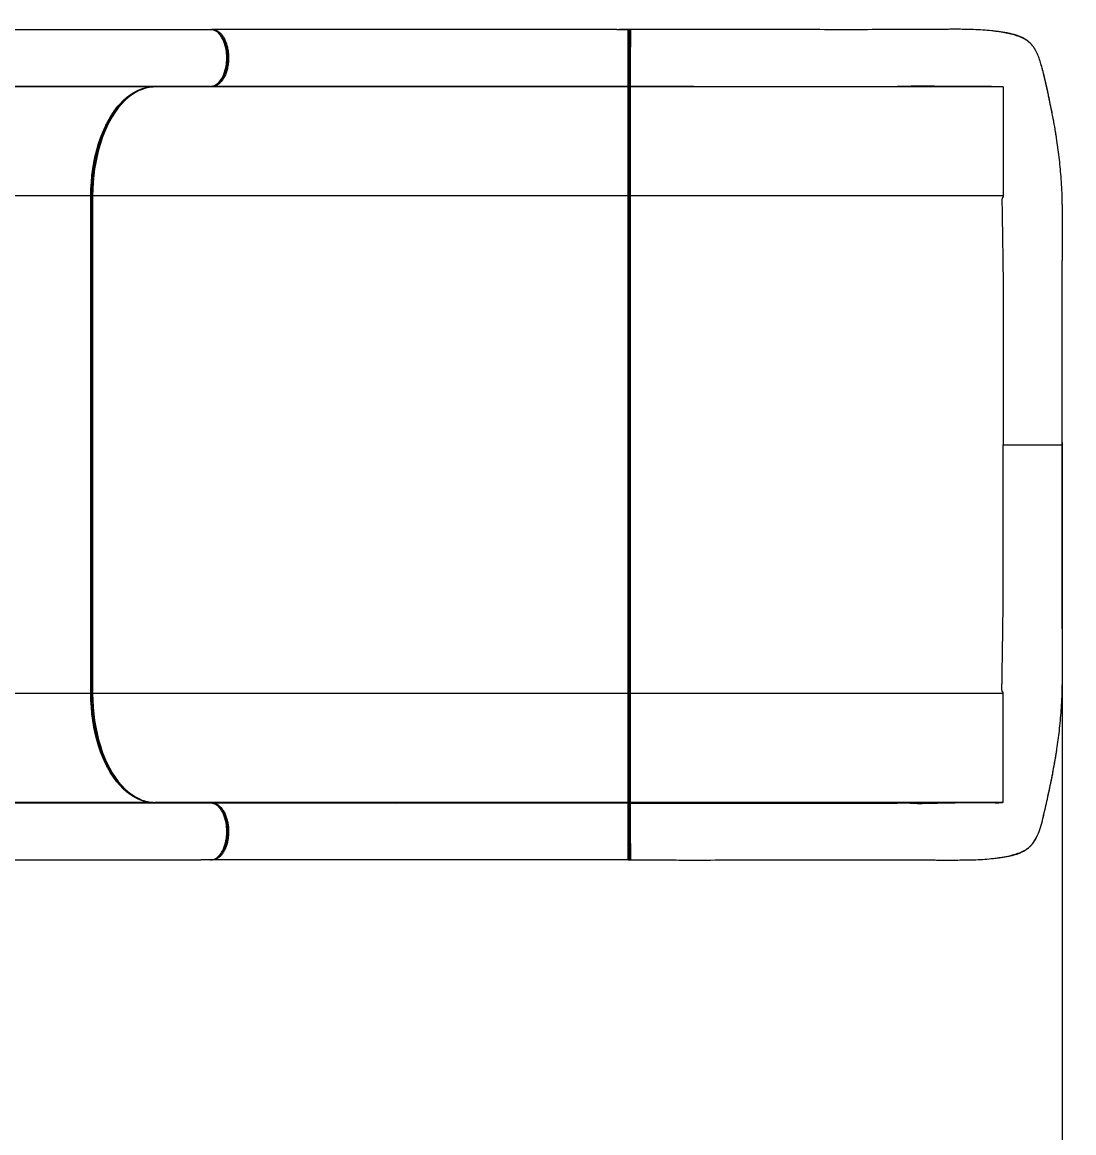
# Model space of a CAD drawing. Header units: millimetres. Extents: x -4298 to 4316, y -3015 to 2346.
# Drawn here: x 1438 to 2326, y -515 to 423 of the extents above; entities that cross this region are included whole.
import ezdxf

# ---------------------------------------------------------------- set-up
doc = ezdxf.new("R2010")
doc.units = ezdxf.units.MM
for name, color, linetype in [('DIKOM_ОБЪЕКТ', 7, 'Continuous'), ('DIKOM_РАЗМЕР_ЗОНА', 7, 'Continuous'), ('DIKOM_РАЗМЕР_ОБЪЕКТА', 7, 'Continuous')]:
    doc.layers.add(name, color=color, linetype=linetype)
doc.styles.add('style1', font='arial.ttf', dxfattribs={"width": 0.8})
doc.dimstyles.new('1-50', dxfattribs={"dimtxt": 300, "dimasz": 200, "dimexe": 100, "dimexo": 0, "dimgap": 100, "dimtad": 1, "dimtxsty": 'style1', "dimcen": 200, "dimclrd": 7, "dimclre": 7, "dimclrt": 7, "dimadec": 1, "dimazin": 2, "dimtfac": 1, "dimtmove": 0, "dimatfit": 2, "dimfxl": 0, "dimlwd": 25, "dimlwe": 18, "dimarcsym": 0})

# ---------------------------------------------------------------- blocks, each defined once
blk = doc.blocks.new('*D0')
at = {"layer": 'Defpoints', "color": 0, "transparency": 16777216}
for p in [(2316.08, 67.74), (-2053.48, -269.49), (2316.08, -1317.86)]:
    blk.add_point(p, dxfattribs=at)
at = {"layer": 'DIKOM_РАЗМЕР_ОБЪЕКТА', "color": 7, "lineweight": 18, "transparency": 16777216}
for p, q in [((2316.08, 67.74), (2316.08, -1417.86)), ((-2053.48, -269.49), (-2053.48, -1417.86))]:
    blk.add_line(p, q, dxfattribs=at)
at = {"layer": 'DIKOM_РАЗМЕР_ОБЪЕКТА', "color": 7, "lineweight": 25, "transparency": 16777216}
blk.add_line((-1853.48, -1317.86), (2116.08, -1317.86), dxfattribs=at)
at = {"layer": 'DIKOM_РАЗМЕР_ОБЪЕКТА', "color": 7, "transparency": 16777216}
for points in [[(-1853.48, -1284.52), (-1853.48, -1351.19), (-2053.48, -1317.86)], [(2116.08, -1284.52), (2116.08, -1351.19), (2316.08, -1317.86)]]:
    blk.add_solid(points, dxfattribs=at)
at = {"layer": 'DIKOM_РАЗМЕР_ОБЪЕКТА', "color": 7, "transparency": 16777216, "insert": (319.25, -1064.68), "char_height": 300, "attachment_point": 5, "style": 'style1'}
blk.add_mtext('4400', dxfattribs=at)
blk = doc.blocks.new('*D3')
at = {"layer": 'Defpoints', "color": 0, "transparency": 16777216}
for p in [(2783.75, 2345.82), (-3847.82, -2209.81), (2783.75, -2209.81)]:
    blk.add_point(p, dxfattribs=at)
at = {"layer": 'DIKOM_РАЗМЕР_ЗОНА', "color": 7, "lineweight": 18, "transparency": 16777216}
for p, q in [((2783.75, 2345.82), (-3947.82, 2345.82)), ((2783.75, -2209.81), (-3947.82, -2209.81))]:
    blk.add_line(p, q, dxfattribs=at)
at = {"layer": 'DIKOM_РАЗМЕР_ЗОНА', "color": 7, "lineweight": 25, "transparency": 16777216}
blk.add_line((-3847.82, 2145.82), (-3847.82, -2009.81), dxfattribs=at)
at = {"layer": 'DIKOM_РАЗМЕР_ЗОНА', "color": 7, "transparency": 16777216}
for points in [[(-3881.15, 2145.82), (-3814.49, 2145.82), (-3847.82, 2345.82)], [(-3881.15, -2009.81), (-3814.49, -2009.81), (-3847.82, -2209.81)]]:
    blk.add_solid(points, dxfattribs=at)
at = {"layer": 'DIKOM_РАЗМЕР_ЗОНА', "color": 7, "transparency": 16777216, "insert": (-4100.99, 68.01), "char_height": 300, "attachment_point": 5, "rotation": 90, "style": 'style1'}
blk.add_mtext('4550', dxfattribs=at)

msp = doc.modelspace()

# ---------------------------------------------------------------- linework, layer by layer
at = {"layer": 'DIKOM_ОБЪЕКТ', "color": 7, "linetype": 'Continuous', "lineweight": 15}
for p, q in [((1241.644, 416.507), (1589.444, 416.507)), ((1589.444, 416.507), (1597.287, 416.507)), ((1591.082, 416.507), (1598.794, 416.507)), ((1598.794, 416.507), (1599.072, 416.489)), ((1754.094, 416.507), (1598.794, 416.507)), ((1926.167, 416.507), (1754.094, 416.507)), ((1940.167, 416.507), (1926.167, 416.507)), ((1940.167, 416.507), (1949.741, 416.507)), ((1942.166, 416.518), (1942.02, 416.493)), ((1951.599, 416.526), (1942.166, 416.518)), ((1951.599, 416.515), (1949.122, 416.514)), ((1950.893, 416.233), (1950.269, 415.609)), ((1965.323, 416.52), (1951.599, 416.515)), ((1966.167, 416.534), (1965.323, 416.533)), ((1612.56, 392.507), (1611.813, 392.507)), ((1548.793, 368.003), (1193.149, 368.003)), ((1597.287, 368.507), (1241.644, 368.507)), ((1548.793, 368.003), (1597.287, 368.507)), ((1598.794, 368.507), (1550.3, 368.003)), ((1705.599, 368.003), (1550.3, 368.003)), ((1597.287, 368.507), (1597.287, 368.507)), ((1597.313, 368.507), (1597.315, 368.507)), ((1754.094, 368.507), (1598.794, 368.507)), ((1754.094, 368.507), (1705.599, 368.003)), ((1926.167, 368.003), (1705.599, 368.003)), ((1926.167, 368.507), (1754.094, 368.507)), ((1926.167, 368.507), (1926.167, 368.003)), ((1949.741, 368.507), (1926.167, 368.507)), ((1949.741, 368.003), (1926.167, 368.003)), ((1949.741, 368.003), (1949.741, 368.507)), ((1949.741, 276.005), (1949.741, 368.003)), ((1950.874, 368.296), (1950.241, 368.929)), ((1950.241, 276.005), (1950.241, 368.503)), ((1950.25, 369.423), (1950.874, 368.799)), ((1950.874, 368.296), (1950.874, 368.799)), ((1950.874, 276.005), (1950.874, 368.296)), ((1951.581, 368.507), (1951.581, 368.003)), ((2266.084, 368.003), (1951.581, 368.003)), ((1951.581, 368.003), (1951.581, 276.005)), ((2182.084, 368.507), (2176.74, 368.507)), ((2266.022, 368.026), (2265.561, 368.062)), ((2266.084, 368.007), (2266.022, 368.026)), ((2266.084, 368.007), (2266.084, 368.003)), ((2266.084, 368.003), (2266.084, 366.679)), ((1496.338, 276.005), (1140.694, 276.005)), ((1496.338, -143.992), (1496.338, 276.005)), ((1496.338, 276.005), (1496.551, 276.005)), ((1496.551, -143.992), (1496.551, 276.005)), ((1497.097, 276.005), (1496.551, 276.005)), ((1497.845, 276.005), (1497.097, 276.005)), ((1497.097, -143.992), (1497.097, 276.005)), ((1653.144, 276.005), (1497.845, 276.005)), ((1497.845, 276.005), (1497.845, -143.992)), ((1926.167, 276.005), (1653.144, 276.005)), ((1949.741, 276.005), (1926.167, 276.005)), ((1949.741, -143.992), (1949.741, 276.005)), ((1950.241, 276.005), (1949.741, 276.005)), ((1950.241, -143.992), (1950.241, 276.005)), ((1950.874, 276.005), (1950.241, 276.005)), ((1950.874, 276.005), (1951.581, 276.005)), ((1950.874, -143.992), (1950.874, 276.005)), ((2266.084, 276.005), (1951.581, 276.005)), ((1951.581, 276.005), (1951.581, -143.992)), ((2266.084, 276.005), (2266.084, 275.516)), ((1496.338, -143.992), (1140.694, -143.992)), ((1496.338, -143.992), (1496.551, -143.992)), ((1496.551, -143.992), (1497.097, -143.992)), ((1497.845, -143.992), (1497.097, -143.992)), ((1653.144, -143.992), (1497.845, -143.992)), ((1926.167, -143.992), (1653.144, -143.992)), ((1949.741, -143.992), (1926.167, -143.992)), ((1949.741, -235.99), (1949.741, -143.992)), ((1950.241, -143.992), (1949.741, -143.992)), ((1950.241, -236.49), (1950.241, -143.992)), ((1950.874, -143.992), (1950.241, -143.992)), ((1950.874, -236.283), (1950.874, -143.992)), ((1950.874, -143.992), (1951.581, -143.992)), ((1951.581, -143.992), (1951.581, -235.99)), ((2266.084, -143.992), (1951.581, -143.992)), ((2266.084, -143.992), (2266.084, -143.503)), ((1548.793, -235.99), (1193.149, -235.99)), ((1597.287, -236.493), (1241.644, -236.493)), ((1550.3, -235.99), (1550.237, -235.993)), ((1550.3, -235.99), (1598.794, -236.493)), ((1705.599, -235.99), (1550.3, -235.99)), ((1597.287, -236.493), (1597.287, -236.493)), ((1597.302, -236.493), (1597.287, -236.493)), ((1754.094, -236.493), (1598.794, -236.493)), ((1705.599, -235.99), (1754.094, -236.493)), ((1926.167, -235.99), (1705.599, -235.99)), ((1926.167, -236.493), (1754.094, -236.493)), ((1926.167, -235.99), (1926.167, -236.493)), ((1949.741, -235.99), (1926.167, -235.99)), ((1949.741, -236.493), (1926.167, -236.493)), ((1949.741, -236.493), (1949.741, -235.99)), ((1950.874, -236.283), (1950.241, -236.916)), ((1950.241, -236.994), (1950.241, -236.49)), ((1950.248, -237.412), (1950.874, -236.786)), ((1950.874, -236.786), (1950.874, -236.283)), ((1951.581, -235.99), (1951.581, -236.493)), ((2266.084, -235.99), (1951.581, -235.99)), ((2182.084, -236.493), (2176.74, -236.493)), ((2266.022, -236.013), (2265.561, -236.049)), ((2266.084, -235.993), (2266.022, -236.013)), ((2266.084, -235.99), (2266.084, -234.666)), ((2266.084, -235.993), (2266.084, -235.99)), ((1241.644, -284.493), (1589.444, -284.493)), ((1597.287, -284.493), (1589.444, -284.493)), ((1598.794, -284.493), (1591.082, -284.493)), ((1754.094, -284.493), (1598.794, -284.493)), ((1926.167, -284.493), (1754.094, -284.493)), ((1940.167, -284.493), (1926.167, -284.493)), ((1949.741, -284.493), (1940.167, -284.493)), ((1942.166, -284.505), (1942.02, -284.48)), ((1951.599, -284.513), (1942.166, -284.505)), ((1950.893, -284.22), (1950.27, -283.597)), ((1950.623, -284.502), (1951.599, -284.502)), ((1951.599, -284.502), (1965.339, -284.507))]:
    msp.add_line(p, q, dxfattribs=at)
at = {"layer": 'DIKOM_ОБЪЕКТ', "color": 7, "linetype": 'Continuous', "lineweight": 15, "flags": 128}
for points in [[(1597.313, 368.507), (1599.037, 368.701), (1600.734, 369.271), (1602.376, 370.206), (1603.938, 371.493), (1605.395, 373.111), (1606.725, 375.035), (1607.906, 377.233), (1608.919, 379.672), (1609.75, 382.314), (1610.384, 385.116), (1610.812, 388.034), (1611.027, 391.023), (1611.025, 394.035), (1610.807, 397.023), (1610.376, 399.94), (1609.739, 402.74), (1608.906, 405.378), (1607.889, 407.814), (1606.706, 410.009), (1605.374, 411.928), (1603.915, 413.541), (1602.352, 414.823), (1600.709, 415.753), (1599.012, 416.318), (1597.287, 416.507)], [(1497.097, 276.005), (1497.201, 281.778), (1497.512, 287.529), (1498.028, 293.234), (1498.748, 298.872), (1499.669, 304.42), (1500.787, 309.858), (1502.098, 315.162), (1503.597, 320.313), (1505.278, 325.291), (1507.134, 330.075), (1509.158, 334.648), (1511.342, 338.991), (1513.677, 343.088), (1516.155, 346.921), (1518.766, 350.477), (1521.499, 353.741), (1524.344, 356.701), (1527.29, 359.345), (1530.325, 361.662), (1533.436, 363.644), (1536.613, 365.282), (1539.843, 366.571), (1539.999, 366.624)], [(1519.459, 352.112), (1520.662, 353.495), (1523.498, 356.445), (1526.434, 359.08), (1529.459, 361.39), (1532.561, 363.366), (1535.728, 364.999), (1538.947, 366.284), (1542.206, 367.215), (1545.493, 367.789), (1548.793, 368.003)], [(1550.3, 368.003), (1550.219, 368.008), (1550.162, 368.017)], [(2227.492, 368.427), (2227.315, 368.428), (2218.989, 368.456), (2210.189, 368.478), (2201.025, 368.494), (2191.617, 368.503), (2182.084, 368.507)], [(2248.389, 368.314), (2242.11, 368.356), (2235.053, 368.395), (2227.492, 368.427)], [(2259.436, 368.201), (2256.302, 368.241), (2252.619, 368.278), (2248.389, 368.314)], [(1537.215, 364.99), (1534.068, 363.366), (1530.966, 361.39), (1527.941, 359.08), (1525.005, 356.445), (1522.169, 353.495), (1519.445, 350.241), (1516.842, 346.696), (1514.372, 342.875), (1512.044, 338.791), (1509.867, 334.462), (1507.849, 329.904), (1505.999, 325.134), (1504.324, 320.173), (1502.829, 315.038), (1501.523, 309.75), (1500.408, 304.33), (1499.49, 298.799), (1498.772, 293.179), (1498.258, 287.492), (1497.948, 281.76), (1497.845, 276.005)], [(1496.338, 276.005), (1496.441, 281.76), (1496.751, 287.492), (1497.265, 293.179), (1497.983, 298.799), (1498.901, 304.33), (1500.016, 309.75), (1501.323, 315.038), (1502.817, 320.173), (1504.492, 325.134), (1506.342, 329.904), (1508.36, 334.462), (1510.537, 338.791), (1512.865, 342.875), (1515.335, 346.696), (1517.938, 350.241), (1519.459, 352.112)], [(1518.057, -218.38), (1517.938, -218.228), (1515.335, -214.683), (1512.865, -210.862), (1510.537, -206.778), (1508.36, -202.449), (1506.342, -197.891), (1504.492, -193.121), (1502.817, -188.16), (1501.323, -183.025), (1500.016, -177.737), (1498.901, -172.317), (1497.983, -166.786), (1497.265, -161.166), (1496.751, -155.479), (1496.441, -149.747), (1496.338, -143.992)], [(1539.999, -234.611), (1539.843, -234.558), (1536.613, -233.269), (1533.436, -231.631), (1530.325, -229.649), (1527.29, -227.332), (1524.344, -224.688), (1521.499, -221.728), (1518.766, -218.464), (1516.155, -214.908), (1513.677, -211.075), (1511.342, -206.978), (1509.158, -202.635), (1507.134, -198.062), (1505.278, -193.278), (1503.597, -188.3), (1502.098, -183.149), (1500.787, -177.845), (1499.669, -172.407), (1498.748, -166.859), (1498.028, -161.221), (1497.512, -155.516), (1497.201, -149.765), (1497.097, -143.992)], [(1497.845, -143.992), (1497.948, -149.747), (1498.258, -155.479), (1498.772, -161.166), (1499.49, -166.786), (1500.408, -172.317), (1501.523, -177.737), (1502.829, -183.025), (1504.324, -188.16), (1505.999, -193.121), (1507.849, -197.891), (1509.867, -202.449), (1512.044, -206.778), (1514.372, -210.862), (1516.842, -214.683), (1519.445, -218.228), (1522.169, -221.482), (1525.005, -224.432), (1527.941, -227.067), (1530.966, -229.377), (1534.068, -231.353), (1537.235, -232.986), (1537.999, -233.324)], [(1548.793, -235.99), (1545.493, -235.776), (1542.206, -235.202), (1538.948, -234.271), (1535.728, -232.986), (1532.561, -231.353), (1529.459, -229.377), (1526.434, -227.067), (1523.498, -224.432), (1520.662, -221.482), (1518.057, -218.38)], [(1597.287, -236.493), (1596.714, -236.488), (1594.419, -236.464), (1585.242, -236.368), (1548.793, -235.99)], [(2248.389, -236.3), (2242.11, -236.343), (2235.053, -236.382), (2227.315, -236.415), (2218.989, -236.443), (2210.189, -236.465), (2201.025, -236.481), (2191.617, -236.49), (2182.084, -236.493)], [(2259.436, -236.188), (2256.302, -236.228), (2252.619, -236.265), (2248.389, -236.3)]]:
    msp.add_lwpolyline(points, dxfattribs=at)
at = {"layer": 'DIKOM_ОБЪЕКТ', "color": 7, "linetype": 'Continuous', "lineweight": 15}
for centre, radius, start, end in [((1598.798, 415.808), 0.699, 90.279823, 118.929509), ((1611.563, 398.896), 2.796, 91.04202, 106.312434), ((1608.577, 376.98), 1.445, 238.875733, 268.06924), ((1611.563, 386.118), 2.796, 253.687566, 268.95798), ((1550.909, 335.445), 32.564, 91.071582, 114.867658), ((1949.741, 368.503), 0.5, 269.99493, 0.003362), ((2257.689, 156.558), 211.651, 87.868443, 89.526968), ((1550.791, -204.013), 31.981, 246.422818, 269.12038), ((1949.741, -236.49), 0.5, 359.996638, 90.00507), ((2257.689, -24.545), 211.651, 270.473032, 272.131557), ((1598.801, -283.779), 0.714, 233.746382, 269.461407)]:
    msp.add_arc(centre, radius, start, end, dxfattribs=at)
msp.add_ellipse((1573.225, 392.507), major_axis=(-27.123, 22.899), ratio=0.2649316, start_param=2.8375256, end_param=2.8393904, dxfattribs=at)
for points, knots in [([(1599.072, 416.489), (1599.304, 416.48), (1600.297, 416.437), (1602.064, 415.929), (1604.325, 414.622), (1606.412, 412.64), (1608.253, 410.094), (1609.668, 407.36), (1610.767, 404.526), (1611.262, 402.641), (1611.512, 401.691)], [0, 0, 0, 0, 0.0435891, 0.1871699, 0.3349157, 0.4912153, 0.631758, 0.7761961, 0.8871568, 1, 1, 1, 1]), ([(1610.778, 401.579), (1610.533, 402.509), (1610.043, 404.371), (1608.965, 407.159), (1607.566, 409.862), (1605.75, 412.395), (1603.686, 414.31), (1601.941, 415.44), (1600.926, 415.684), (1600.668, 415.746)], [0, 0, 0, 0, 0.1300651, 0.26013, 0.4257561, 0.5913819, 0.7730588, 0.9423614, 1, 1, 1, 1]), ([(1949.741, 368.507), (1949.741, 368.618), (1949.742, 368.809), (1949.741, 370.137), (1949.744, 371.853), (1949.742, 374.193), (1949.742, 377.071), (1949.743, 380.417), (1949.74, 384.137), (1949.745, 388.216), (1949.74, 392.186), (1949.744, 395.9), (1949.742, 399.428), (1949.741, 403.031), (1949.744, 406.509), (1949.74, 409.619), (1949.744, 412.217), (1949.741, 414.28), (1949.743, 415.613), (1949.743, 416.374), (1949.742, 416.462), (1949.741, 416.507)], [0, 0, 0, 0, 0.0706072, 0.1206453, 0.1719732, 0.2248997, 0.2793608, 0.3322869, 0.3867477, 0.4424422, 0.4999353, 0.5446589, 0.5902952, 0.6432213, 0.697682, 0.7506081, 0.8050693, 0.8579955, 0.9124566, 0.9558135, 1, 1, 1, 1]), ([(1949.805, 368.523), (1949.845, 368.524), (1949.965, 368.524), (1950.169, 368.676), (1950.262, 368.872), (1950.282, 369.02), (1950.276, 369.13), (1950.26, 369.268), (1950.236, 369.486), (1950.243, 370.045), (1950.241, 370.833), (1950.243, 371.93), (1950.243, 373.393), (1950.242, 375.112), (1950.242, 377.059), (1950.243, 379.218), (1950.241, 381.552), (1950.241, 384.03), (1950.242, 386.624), (1950.242, 389.296), (1950.241, 392.016), (1950.242, 394.744), (1950.243, 397.437), (1950.242, 400.061), (1950.242, 402.586), (1950.243, 404.979), (1950.243, 407.205), (1950.242, 409.232), (1950.243, 411.038), (1950.243, 412.595), (1950.242, 413.877), (1950.241, 414.841), (1950.245, 415.461), (1950.286, 415.763), (1950.295, 415.936), (1950.283, 416.162), (1950.073, 416.454), (1949.878, 416.479), (1949.787, 416.491)], [0, 0, 0, 0, 0.0026339, 0.0079469, 0.012768, 0.0177759, 0.0258942, 0.0404834, 0.0700674, 0.0985642, 0.1269894, 0.1638094, 0.2003938, 0.2368853, 0.2737423, 0.3103207, 0.3467871, 0.3836303, 0.4201254, 0.4566376, 0.493498, 0.5301657, 0.5667477, 0.603449, 0.6399049, 0.676679, 0.7133737, 0.7499116, 0.7867019, 0.8233544, 0.8599545, 0.8967365, 0.9277992, 0.9605164, 0.9777373, 0.9870174, 0.9938959, 1, 1, 1, 1]), ([(1950.874, 368.799), (1950.874, 368.8), (1950.874, 368.802), (1950.873, 369.053), (1950.87, 370.072), (1950.864, 371.746), (1950.857, 374.001), (1950.85, 376.796), (1950.844, 380.033), (1950.842, 383.631), (1950.843, 387.439), (1950.848, 391.346), (1950.856, 395.017), (1950.867, 398.654), (1950.879, 402.184), (1950.893, 405.69), (1950.905, 408.82), (1950.913, 411.552), (1950.917, 413.756), (1950.914, 415.257), (1950.908, 416.07), (1950.893, 416.233), (1950.893, 416.233), (1950.893, 416.233)], [0, 0, 0, 0, 0.0017573, 0.0553906, 0.1090243, 0.1627278, 0.2164368, 0.2702914, 0.324151, 0.3780244, 0.431899, 0.4840801, 0.5362575, 0.5793404, 0.6327394, 0.6861387, 0.7394625, 0.7927828, 0.8492846, 0.9057806, 0.9528898, 0.9999992, 1, 1, 1, 1]), ([(1950.893, 416.233), (1950.986, 416.326), (1951.094, 416.398), (1951.338, 416.5), (1951.467, 416.526), (1951.599, 416.526)], [0, 0, 0, 0, 0.5, 0.5, 1, 1, 1, 1]), ([(1951.599, 416.526), (1951.605, 416.532), (1951.611, 416.381), (1951.616, 415.927), (1951.618, 415.738), (1951.62, 415.28), (1951.62, 415.015), (1951.622, 414.117), (1951.621, 413.381), (1951.619, 412.29), (1951.619, 412.063), (1951.618, 411.592), (1951.617, 411.348), (1951.616, 410.598), (1951.614, 410.07), (1951.609, 408.41), (1951.604, 407.198), (1951.597, 405.22), (1951.595, 404.543), (1951.59, 403.16), (1951.588, 402.453), (1951.583, 401.008), (1951.58, 400.269), (1951.575, 398.762), (1951.573, 397.99), (1951.569, 396.439), (1951.567, 395.654), (1951.563, 394.08), (1951.561, 393.295), (1951.557, 390.946), (1951.554, 389.388), (1951.553, 387.451), (1951.552, 387.064), (1951.552, 386.299), (1951.552, 385.92), (1951.552, 384.794), (1951.552, 384.058), (1951.552, 382.614), (1951.552, 381.907), (1951.553, 380.52), (1951.554, 379.838), (1951.556, 377.871), (1951.559, 376.661), (1951.562, 374.997), (1951.564, 374.468), (1951.566, 373.463), (1951.567, 372.992), (1951.571, 371.684), (1951.573, 370.943), (1951.577, 370.036), (1951.577, 369.768), (1951.578, 369.311), (1951.579, 369.12), (1951.58, 368.815), (1951.58, 368.7), (1951.58, 368.584), (1951.581, 368.555), (1951.581, 368.526), (1951.581, 368.519), (1951.581, 368.509), (1951.581, 368.506), (1951.581, 368.507)], [0, 0, 0, 0, 0.0625, 0.0625, 0.09375, 0.09375, 0.125, 0.125, 0.1875, 0.1875, 0.203125, 0.203125, 0.21875, 0.21875, 0.25, 0.25, 0.3125, 0.3125, 0.34375, 0.34375, 0.375, 0.375, 0.40625, 0.40625, 0.4375, 0.4375, 0.46875, 0.46875, 0.5, 0.5, 0.5625, 0.5625, 0.578125, 0.578125, 0.59375, 0.59375, 0.625, 0.625, 0.65625, 0.65625, 0.6875, 0.6875, 0.75, 0.75, 0.78125, 0.78125, 0.8125, 0.8125, 0.875, 0.875, 0.90625, 0.90625, 0.9375, 0.9375, 0.96875, 0.96875, 0.984375, 0.984375, 0.9921875, 0.9921875, 1, 1, 1, 1]), ([(2194.8, 416.414), (2193.888, 416.413), (2190.362, 416.408), (2184.053, 416.471), (2173.235, 416.463), (2154.398, 416.32), (2116.858, 416.308), (2082.079, 416.437), (2052.647, 416.511), (2033.913, 416.544), (2007.152, 416.558), (1982.786, 416.546), (1969.124, 416.536), (1966.167, 416.534)], [0, 0, 0, 0, 0.01230199, 0.04758744, 0.08291042, 0.15425425, 0.29453847, 0.5752066, 0.61029974, 0.68048779, 0.82085633, 0.96121533, 1, 1, 1, 1]), ([(2234.999, 416.498), (2234.704, 416.512), (2233.728, 416.558), (2231.619, 416.616), (2228.616, 416.644), (2225.062, 416.648), (2221.104, 416.633), (2216.46, 416.601), (2211.186, 416.556), (2205.312, 416.503), (2199.884, 416.458), (2196.374, 416.41), (2194.853, 416.405), (2194.8, 416.405)], [0, 0, 0, 0, 0.03535716, 0.11737847, 0.20619522, 0.30211738, 0.40385673, 0.50521143, 0.63863667, 0.77018813, 0.90002906, 0.99649896, 1, 1, 1, 1]), ([(2260.277, 414.878), (2259.011, 415.046), (2255.555, 415.507), (2249.161, 416.006), (2242.004, 416.371), (2237.065, 416.452), (2234.999, 416.486)], [0, 0, 0, 0, 0.1753455, 0.4785695, 0.7817839, 1, 1, 1, 1]), ([(2292.263, 401.054), (2292.116, 401.292), (2291.442, 402.378), (2290.041, 404.043), (2288.06, 406.02), (2285.884, 407.69), (2283.525, 409.108), (2280.915, 410.356), (2277.993, 411.457), (2274.783, 412.408), (2271.34, 413.217), (2267.708, 413.899), (2263.976, 414.479), (2261.313, 414.812), (2260.02, 414.973)], [0, 0, 0, 0, 0.0259105, 0.1186961, 0.2075378, 0.2935017, 0.3779694, 0.4662917, 0.5581936, 0.6514582, 0.7435906, 0.8329962, 0.918981, 1, 1, 1, 1]), ([(2293.733, 398.555), (2293.325, 399.314), (2292.37, 401.088), (2290.568, 403.404), (2288.331, 405.67), (2285.738, 407.609), (2282.595, 409.357), (2278.762, 410.915), (2274.137, 412.341), (2268.863, 413.548), (2264.247, 414.4), (2261.166, 414.771), (2260.277, 414.878)], [0, 0, 0, 0, 0.0749842, 0.1755239, 0.2760616, 0.3776913, 0.4793161, 0.5977114, 0.7156801, 0.8342137, 0.952157, 1, 1, 1, 1]), ([(1611.813, 392.507), (1611.807, 393.002), (1611.787, 394.781), (1611.539, 397.876), (1611.034, 400.334), (1610.778, 401.579)], [0, 0, 0, 0, 0.1598242, 0.5741693, 1, 1, 1, 1]), ([(1611.512, 401.691), (1611.86, 400.228), (1612.12, 398.73), (1612.383, 396.432), (1612.449, 395.658), (1612.538, 394.091), (1612.56, 393.298), (1612.56, 392.507)], [0, 0, 0, 0, 0.5, 0.5, 0.75, 0.75, 1, 1, 1, 1]), ([(2293.621, 398.858), (2293.575, 398.952), (2293.32, 399.464), (2293.01, 399.91), (2292.757, 400.275)], [0, 0, 0, 0, 0.1817619, 1, 1, 1, 1]), ([(2298.387, 386.406), (2298.183, 387.169), (2297.504, 389.708), (2296.214, 393.273), (2294.903, 396.565), (2293.981, 398.134), (2293.733, 398.555)], [0, 0, 0, 0, 0.1537696, 0.5111128, 0.8687846, 1, 1, 1, 1]), ([(1610.778, 383.434), (1610.881, 383.896), (1611.253, 385.553), (1611.704, 388.579), (1611.776, 391.185), (1611.813, 392.507)], [0, 0, 0, 0, 0.1598226, 0.5741687, 1, 1, 1, 1]), ([(1612.56, 392.507), (1612.56, 390.924), (1612.472, 389.366), (1612.211, 387.068), (1612.102, 386.308), (1611.839, 384.801), (1611.686, 384.053), (1611.512, 383.322)], [0, 0, 0, 0, 0.5, 0.5, 0.75, 0.75, 1, 1, 1, 1]), ([(2299.843, 381.27), (2299.791, 381.478), (2299.377, 383.127), (2298.887, 384.942), (2298.429, 386.447), (2298.351, 386.702)], [0, 0, 0, 0, 0.1069593, 0.8486697, 1, 1, 1, 1]), ([(2311.579, 322.786), (2311.084, 325.945), (2310.095, 332.265), (2308.489, 341.104), (2306.84, 349.514), (2305.155, 357.546), (2303.489, 365.201), (2301.732, 373.148), (2300.096, 380.41), (2298.887, 384.651), (2298.387, 386.406)], [0, 0, 0, 0, 0.1177165, 0.2354798, 0.3562938, 0.4771346, 0.6017283, 0.7266717, 0.8869644, 1, 1, 1, 1]), ([(1608.528, 375.536), (1608.321, 375.188), (1607.576, 373.938), (1606.122, 372.063), (1604.077, 370.22), (1601.833, 368.981), (1600.039, 368.539), (1599.016, 368.512), (1598.794, 368.507)], [0, 0, 0, 0, 0.0798986, 0.2870916, 0.5000277, 0.7158847, 0.938263, 1, 1, 1, 1]), ([(1600.661, 369.251), (1600.838, 369.289), (1601.788, 369.49), (1603.411, 370.51), (1605.442, 372.297), (1606.883, 374.153), (1607.625, 375.4), (1607.83, 375.743)], [0, 0, 0, 0, 0.0649806, 0.3498694, 0.6229797, 0.8960893, 1, 1, 1, 1]), ([(1607.83, 375.743), (1608.027, 376.1), (1608.734, 377.384), (1609.815, 379.879), (1610.454, 382.239), (1610.778, 383.434)], [0, 0, 0, 0, 0.1598233, 0.5741683, 1, 1, 1, 1]), ([(1611.512, 383.322), (1611.194, 382.144), (1610.549, 379.754), (1609.458, 377.223), (1608.727, 375.898), (1608.528, 375.536)], [0, 0, 0, 0, 0.4143618, 0.8402114, 1, 1, 1, 1]), ([(2311.601, 322.76), (2311.583, 322.888), (2311.319, 324.714), (2310.772, 328.151), (2309.956, 333.09), (2309.084, 338.027), (2308.162, 342.982), (2307.19, 347.956), (2306.171, 352.94), (2305.122, 357.927), (2304.053, 362.997), (2302.967, 368.036), (2301.871, 372.937), (2300.835, 377.375), (2300.155, 380.043), (2299.843, 381.27)], [0, 0, 0, 0, 0.0051743, 0.0736917, 0.1442055, 0.216659, 0.2929764, 0.3719297, 0.4541851, 0.5402991, 0.62982, 0.7261054, 0.8223834, 0.918306, 1, 1, 1, 1]), ([(1597.287, 368.507), (1597.289, 368.507), (1597.297, 368.507), (1597.305, 368.507), (1597.311, 368.507)], [0, 0, 0, 0, 0.2462907, 1, 1, 1, 1]), ([(1598.794, 368.507), (1598.779, 368.507), (1598.672, 368.509), (1598.456, 368.565), (1598.299, 368.717), (1598.214, 368.799)], [0, 0, 0, 0, 0.0708377, 0.5005781, 1, 1, 1, 1]), ([(1950.237, 369.007), (1950.236, 368.967), (1950.233, 368.875), (1950.174, 368.736), (1950.098, 368.66), (1950.06, 368.621)], [0, 0, 0, 0, 0.2707381, 0.628372, 1, 1, 1, 1]), ([(1951.58, 368.714), (1962.433, 368.638), (1980.303, 368.512), (1998.174, 368.519), (2005.192, 368.522)], [0, 0, 0, 0, 0.6072957, 1, 1, 1, 1]), ([(1951.581, 368.507), (1985.358, 368.507), (2019.539, 368.507), (2056.246, 368.507), (2085.552, 368.507), (2121.659, 368.506), (2155.24, 368.507), (2162.447, 368.507)], [0.36308183, 0.36308183, 0.36308183, 0.36308183, 0.453125, 0.45420458, 0.4609375, 0.53125, 0.55046011, 0.55046011, 0.55046011, 0.55046011]), ([(2162.447, 368.507), (2162.567, 368.507), (2167.083, 368.506), (2171.848, 368.506), (2176.492, 368.507), (2176.74, 368.507)], [0.550460107, 0.550460107, 0.550460107, 0.550460107, 0.55078125, 0.5625, 0.563161882, 0.563161882, 0.563161882, 0.563161882]), ([(2182.109, 368.522), (2182.592, 368.523), (2184.103, 368.525), (2187.058, 368.703), (2190.205, 368.875), (2192.872, 368.985), (2195.27, 369.023), (2198.238, 369.009), (2201.877, 368.953), (2206.131, 368.856), (2210.914, 368.732), (2216.122, 368.599), (2221.549, 368.483), (2225.431, 368.435), (2227.294, 368.428), (2227.492, 368.427)], [0, 0, 0, 0, 0.0364242, 0.1138076, 0.1888925, 0.2263046, 0.2704094, 0.3291723, 0.4028091, 0.4912026, 0.5940071, 0.7106946, 0.8406167, 0.9830882, 1, 1, 1, 1]), ([(2266.084, 366.66), (2266.084, 366.648), (2266.082, 366.255), (2266.083, 365.771), (2266.084, 365.221)], [0.6990296167, 0.6990296167, 0.6990296167, 0.6990296167, 0.69921875, 0.7051936846, 0.7051936846, 0.7051936846, 0.7051936846]), ([(2266.084, 365.221), (2266.085, 365.052), (2266.089, 363.373), (2266.084, 359.58), (2266.084, 354.594), (2266.084, 352.34)], [0.705193685, 0.705193685, 0.705193685, 0.705193685, 0.70703125, 0.72265625, 0.73342307, 0.73342307, 0.73342307, 0.73342307]), ([(1496.551, 276.005), (1496.556, 276.95), (1496.571, 279.692), (1496.733, 284.225), (1497.097, 289.581), (1497.642, 294.891), (1498.363, 300.136), (1499.259, 305.297), (1500.326, 310.358), (1501.561, 315.3), (1502.959, 320.108), (1504.516, 324.763), (1506.225, 329.25), (1508.081, 333.554), (1510.077, 337.661), (1512.208, 341.554), (1514.461, 345.228), (1516.842, 348.638), (1518.589, 350.956), (1519.567, 352.054), (1519.683, 352.184)], [0, 0, 0, 0, 0.0315723, 0.0916147, 0.1516624, 0.2117085, 0.2717524, 0.3317935, 0.3918312, 0.4518647, 0.5118936, 0.5719171, 0.6319353, 0.6919473, 0.7519538, 0.8119547, 0.8719512, 0.9319448, 0.9919375, 1, 1, 1, 1]), ([(2266.084, 352.34), (2266.084, 352.14), (2266.084, 350.631), (2266.084, 349.025), (2266.084, 347.565)], [0.7334230697, 0.7334230697, 0.7334230697, 0.7334230697, 0.734375, 0.740568536, 0.740568536, 0.740568536, 0.740568536]), ([(2266.084, 347.565), (2266.084, 347.183), (2266.084, 345.865), (2266.084, 343.573), (2266.084, 340.512), (2266.084, 337.304), (2266.084, 332.825), (2266.084, 329.327), (2266.084, 326.94)], [0.740568536, 0.740568536, 0.740568536, 0.740568536, 0.7421875, 0.74609375, 0.749799367, 0.75390625, 0.7578125, 0.765451786, 0.765451786, 0.765451786, 0.765451786]), ([(2266.084, 326.94), (2266.084, 326.886), (2266.084, 324.803), (2266.084, 322.666), (2266.084, 320.535)], [0.7654517857, 0.7654517857, 0.7654517857, 0.7654517857, 0.765625, 0.7721113948, 0.7721113948, 0.7721113948, 0.7721113948]), ([(2266.084, 320.535), (2266.084, 320.1), (2266.084, 317.085), (2266.084, 311.317), (2266.084, 303.763), (2266.084, 298.849), (2266.084, 296.749)], [0.772111395, 0.772111395, 0.772111395, 0.772111395, 0.7734375, 0.78125, 0.7890625, 0.794806264, 0.794806264, 0.794806264, 0.794806264]), ([(2316.088, 269.754), (2316.082, 270.3), (2316.043, 274.004), (2315.824, 280.856), (2315.313, 289.984), (2314.565, 298.651), (2313.706, 306.907), (2312.709, 315.01), (2311.956, 320.194), (2311.579, 322.786)], [0, 0, 0, 0, 0.0296585, 0.2011046, 0.3720716, 0.5260044, 0.6799627, 0.8399594, 1, 1, 1, 1]), ([(2266.084, 296.749), (2266.084, 295.993), (2266.084, 291.514), (2266.084, 286.965), (2266.084, 283.168)], [0.794806264, 0.794806264, 0.794806264, 0.794806264, 0.796875, 0.807021816, 0.807021816, 0.807021816, 0.807021816]), ([(2266.084, 283.168), (2266.084, 282.58), (2266.084, 280.195), (2266.084, 277.805), (2266.084, 276.005)], [0.8070218162, 0.8070218162, 0.8070218162, 0.8070218162, 0.80859375, 0.8133925542, 0.8133925542, 0.8133925542, 0.8133925542]), ([(2266.084, 274.906), (2265.999, 274.896), (2265.913, 274.883), (2265.798, 274.827), (2265.763, 274.802), (2265.703, 274.741), (2265.679, 274.706), (2265.61, 274.598), (2265.574, 274.521), (2265.504, 274.366), (2265.472, 274.288), (2265.38, 274.051), (2265.327, 273.888), (2265.247, 273.56), (2265.221, 273.395), (2265.163, 272.897), (2265.15, 272.561), (2265.139, 271.888), (2265.142, 271.552), (2265.155, 270.544), (2265.173, 269.872), (2265.206, 268.528), (2265.222, 267.855), (2265.29, 264.495), (2265.328, 261.806), (2265.452, 253.739), (2265.537, 248.361), (2265.711, 237.606), (2265.793, 232.228), (2265.944, 221.472), (2266.016, 216.094), (2266.084, 210.716)], [0, 0, 0, 0, 0.0039063, 0.0039063, 0.0058594, 0.0058594, 0.0078125, 0.0078125, 0.0117188, 0.0117188, 0.015625, 0.015625, 0.0234375, 0.0234375, 0.03125, 0.03125, 0.046875, 0.046875, 0.0625, 0.0625, 0.09375, 0.09375, 0.125, 0.125, 0.25, 0.25, 0.5, 0.5, 0.75, 0.75, 1, 1, 1, 1]), ([(2266.084, 275.516), (2266.084, 275.346), (2266.084, 275.143), (2266.084, 274.939), (2266.084, 274.906)], [0.81382690084, 0.81382690084, 0.81382690084, 0.81382690084, 0.81427959214, 0.81436912415, 0.81436912415, 0.81436912415, 0.81436912415]), ([(2316.095, 174.253), (2316.099, 174.845), (2316.108, 176.204), (2316.081, 178.911), (2316.025, 182.489), (2315.965, 186.9), (2315.926, 192.228), (2315.937, 198.415), (2315.994, 204.988), (2316.044, 211.106), (2316.094, 216.392), (2316.143, 221.095), (2316.192, 225.047), (2316.238, 227.915), (2316.282, 229.803), (2316.299, 231.679), (2316.313, 234.331), (2316.318, 237.871), (2316.315, 242.324), (2316.298, 247.639), (2316.268, 253.257), (2316.235, 258.072), (2316.207, 261.7), (2316.187, 264.231), (2316.169, 266.388), (2316.152, 268.187), (2316.136, 269.229), (2316.128, 269.754)], [0, 0, 0, 0, 0.0227779, 0.0522406, 0.094612, 0.1411113, 0.1922908, 0.2604027, 0.3315528, 0.3943928, 0.4485698, 0.4941769, 0.5391928, 0.571036, 0.5833029, 0.602109, 0.6295636, 0.6659332, 0.7115826, 0.7670678, 0.8297964, 0.8846529, 0.9155063, 0.9415263, 0.9629669, 0.9813329, 1, 1, 1, 1]), ([(2266.084, 210.716), (2266.084, 206.439), (2266.084, 199.23), (2266.084, 189.091), (2266.084, 180.3), (2266.084, 174.105), (2266.084, 168.243), (2266.084, 162.382), (2266.084, 150.994), (2266.084, 118.757), (2266.084, 89.451), (2266.084, 66.007)], [0.87140864, 0.87140864, 0.87140864, 0.87140864, 0.8828125, 0.890625, 0.8984375, 0.90625, 0.9071398, 0.9140625, 0.921875, 0.9375, 1, 1, 1, 1]), ([(2316.084, 66.007), (2316.031, 93.933), (2315.961, 130.015), (2316.087, 166.097), (2316.115, 174.253)], [0, 0, 0, 0, 0.7739578, 1, 1, 1, 1]), ([(2266.084, -78.703), (2266.084, -74.426), (2266.084, -67.217), (2266.084, -57.078), (2266.084, -48.287), (2266.084, -42.092), (2266.084, -36.23), (2266.084, -30.369), (2266.084, -18.981), (2266.084, 13.256), (2266.084, 42.562), (2266.084, 66.007)], [0.87140864, 0.87140864, 0.87140864, 0.87140864, 0.8828125, 0.890625, 0.8984375, 0.90625, 0.9071398, 0.9140625, 0.921875, 0.9375, 1, 1, 1, 1]), ([(2266.084, 66.007), (2268.857, 66.007), (2273.056, 66.007), (2278.559, 66.007), (2283.942, 66.007), (2289.1, 66.007), (2293.905, 66.007), (2298.443, 66.007), (2302.546, 66.007), (2306.111, 66.007), (2309.294, 66.007), (2311.88, 66.007), (2313.807, 66.007), (2315.025, 66.007), (2315.906, 66.007), (2316.025, 66.007), (2316.084, 66.007)], [0, 0, 0, 0, 0.10581173, 0.16030176, 0.21479235, 0.3206047, 0.37509591, 0.4295868, 0.53536262, 0.58983296, 0.64430285, 0.75009109, 0.80456767, 0.8590446, 0.92908969, 1, 1, 1, 1]), ([(2315.754, 66.007), (2315.907, 66.469), (2316.091, 67.026), (2316.082, 67.635), (2316.081, 67.738)], [0, 0, 0, 0, 0.8313016, 1, 1, 1, 1]), ([(2316.081, 64.276), (2316.082, 64.378), (2316.091, 64.987), (2315.907, 65.544), (2315.754, 66.007)], [0, 0, 0, 0, 0.1686984, 1, 1, 1, 1]), ([(2316.251, -96.406), (2316.228, -84.158), (2316.178, -57.946), (2315.955, -3.81), (2316.032, 38.08), (2316.084, 66.007)], [0, 0, 0, 0, 0.2262398, 0.4841627, 1, 1, 1, 1]), ([(2316.128, -137.739), (2316.136, -137.215), (2316.152, -136.174), (2316.17, -134.202), (2316.192, -131.596), (2316.218, -128.294), (2316.25, -123.991), (2316.282, -118.873), (2316.307, -113.193), (2316.319, -107.888), (2316.316, -103.411), (2316.302, -100.185), (2316.286, -98.012), (2316.253, -96.57), (2316.226, -95.154), (2316.2, -93.446), (2316.172, -91.389), (2316.139, -88.688), (2316.103, -85.263), (2316.063, -81.035), (2316.02, -76.219), (2315.977, -70.858), (2315.933, -65.271), (2315.929, -59.834), (2315.965, -54.887), (2316.025, -50.476), (2316.081, -46.897), (2316.108, -44.191), (2316.099, -42.832), (2316.095, -42.24)], [0, 0, 0, 0, 0.0186404, 0.0370062, 0.0639723, 0.0980291, 0.1392312, 0.1964296, 0.25578, 0.3142298, 0.3601022, 0.394053, 0.4146458, 0.4275885, 0.4419767, 0.4597756, 0.4810474, 0.5058187, 0.5432314, 0.5865882, 0.6359308, 0.691346, 0.7514691, 0.8077109, 0.8588899, 0.9053888, 0.9477599, 0.9772223, 1, 1, 1, 1]), ([(2266.084, -142.893), (2265.999, -142.883), (2265.913, -142.87), (2265.798, -142.814), (2265.763, -142.789), (2265.703, -142.728), (2265.679, -142.693), (2265.61, -142.585), (2265.574, -142.508), (2265.504, -142.353), (2265.472, -142.275), (2265.38, -142.037), (2265.327, -141.875), (2265.247, -141.547), (2265.221, -141.382), (2265.163, -140.883), (2265.15, -140.548), (2265.139, -139.875), (2265.142, -139.539), (2265.155, -138.531), (2265.173, -137.859), (2265.206, -136.514), (2265.222, -135.842), (2265.29, -132.482), (2265.328, -129.793), (2265.452, -121.726), (2265.537, -116.348), (2265.711, -105.593), (2265.793, -100.215), (2265.944, -89.459), (2266.016, -84.081), (2266.084, -78.703)], [0, 0, 0, 0, 0.0039063, 0.0039063, 0.0058594, 0.0058594, 0.0078125, 0.0078125, 0.0117188, 0.0117188, 0.015625, 0.015625, 0.0234375, 0.0234375, 0.03125, 0.03125, 0.046875, 0.046875, 0.0625, 0.0625, 0.09375, 0.09375, 0.125, 0.125, 0.25, 0.25, 0.5, 0.5, 0.75, 0.75, 1, 1, 1, 1]), ([(2311.567, -190.849), (2311.571, -190.823), (2311.96, -188.408), (2312.659, -183.235), (2313.662, -175.313), (2314.536, -166.95), (2315.306, -158.086), (2315.823, -148.864), (2316.042, -142.011), (2316.082, -138.3), (2316.088, -137.738)], [0, 0, 0, 0, 0.0016308, 0.1555871, 0.3095052, 0.469022, 0.6285085, 0.7988106, 0.9695892, 1, 1, 1, 1]), ([(1518.283, -218.461), (1517.533, -217.485), (1515.961, -215.438), (1513.702, -212.014), (1511.485, -208.273), (1509.399, -204.305), (1507.448, -200.132), (1505.64, -195.765), (1503.981, -191.22), (1502.477, -186.513), (1501.132, -181.659), (1499.953, -176.675), (1498.942, -171.579), (1498.104, -166.388), (1497.441, -161.12), (1496.955, -155.793), (1496.656, -150.52), (1496.558, -146.579), (1496.552, -144.434), (1496.551, -143.992)], [0, 0, 0, 0, 0.05651918, 0.11859811, 0.18067522, 0.24275257, 0.30483227, 0.36691582, 0.42900407, 0.49109714, 0.55319504, 0.61529745, 0.67740423, 0.73951447, 0.80162802, 0.86374393, 0.92586156, 0.9847157, 1, 1, 1, 1]), ([(2266.084, -143.503), (2266.084, -143.333), (2266.084, -143.13), (2266.084, -142.926), (2266.084, -142.893)], [0.81382690084, 0.81382690084, 0.81382690084, 0.81382690084, 0.81427959214, 0.81436912415, 0.81436912415, 0.81436912415, 0.81436912415]), ([(2266.084, -151.155), (2266.084, -150.567), (2266.084, -148.182), (2266.084, -145.792), (2266.084, -143.992)], [0.8070218162, 0.8070218162, 0.8070218162, 0.8070218162, 0.80859375, 0.8133925542, 0.8133925542, 0.8133925542, 0.8133925542]), ([(2266.084, -164.736), (2266.084, -163.98), (2266.084, -159.501), (2266.084, -154.952), (2266.084, -151.155)], [0.794806264, 0.794806264, 0.794806264, 0.794806264, 0.796875, 0.807021816, 0.807021816, 0.807021816, 0.807021816]), ([(2266.084, -188.522), (2266.084, -188.087), (2266.084, -185.071), (2266.084, -179.304), (2266.084, -171.75), (2266.084, -166.836), (2266.084, -164.736)], [0.772111395, 0.772111395, 0.772111395, 0.772111395, 0.7734375, 0.78125, 0.7890625, 0.794806264, 0.794806264, 0.794806264, 0.794806264]), ([(2266.084, -194.927), (2266.084, -194.873), (2266.084, -192.79), (2266.084, -190.653), (2266.084, -188.522)], [0.7654517857, 0.7654517857, 0.7654517857, 0.7654517857, 0.765625, 0.7721113948, 0.7721113948, 0.7721113948, 0.7721113948]), ([(2266.084, -215.552), (2266.084, -215.17), (2266.084, -213.852), (2266.084, -211.559), (2266.084, -208.499), (2266.084, -205.29), (2266.084, -200.812), (2266.084, -197.314), (2266.084, -194.927)], [0.740568536, 0.740568536, 0.740568536, 0.740568536, 0.7421875, 0.74609375, 0.749799367, 0.75390625, 0.7578125, 0.765451786, 0.765451786, 0.765451786, 0.765451786]), ([(2299.86, -249.179), (2299.949, -248.844), (2300.402, -247.134), (2301.206, -243.773), (2302.288, -239.09), (2303.382, -234.11), (2304.499, -228.88), (2305.593, -223.671), (2306.689, -218.426), (2307.73, -213.212), (2308.753, -207.831), (2309.687, -202.634), (2310.557, -197.467), (2311.159, -193.745), (2311.475, -191.578), (2311.526, -191.233)], [0, 0, 0, 0, 0.023221, 0.1184683, 0.2144475, 0.3109876, 0.4078628, 0.5047941, 0.5881169, 0.6761134, 0.7605634, 0.8413995, 0.9114333, 0.9858885, 1, 1, 1, 1]), ([(2299.894, -248.897), (2300.558, -246.12), (2301.744, -241.163), (2303.486, -233.182), (2305.141, -225.602), (2306.801, -217.689), (2308.437, -209.364), (2310.054, -200.5), (2311.064, -194.057), (2311.567, -190.849)], [0, 0, 0, 0, 0.179302, 0.3202109, 0.4614995, 0.5949431, 0.7283589, 0.8647494, 1, 1, 1, 1]), ([(2266.084, -220.327), (2266.084, -220.127), (2266.084, -218.618), (2266.084, -217.012), (2266.084, -215.552)], [0.7334230697, 0.7334230697, 0.7334230697, 0.7334230697, 0.734375, 0.740568536, 0.740568536, 0.740568536, 0.740568536]), ([(2266.084, -233.208), (2266.085, -233.039), (2266.089, -231.359), (2266.084, -227.567), (2266.084, -222.581), (2266.084, -220.327)], [0.705193685, 0.705193685, 0.705193685, 0.705193685, 0.70703125, 0.72265625, 0.73342307, 0.73342307, 0.73342307, 0.73342307]), ([(2266.084, -234.647), (2266.084, -234.635), (2266.082, -234.242), (2266.083, -233.758), (2266.084, -233.208)], [0.6990296167, 0.6990296167, 0.6990296167, 0.6990296167, 0.69921875, 0.7051936846, 0.7051936846, 0.7051936846, 0.7051936846]), ([(1597.287, -284.493), (1598.015, -284.435), (1599.505, -284.316), (1601.722, -283.327), (1603.849, -281.723), (1605.808, -279.487), (1607.509, -276.738), (1608.934, -273.5), (1610.017, -269.923), (1610.747, -266.045), (1611.09, -262.046), (1611.042, -257.965), (1610.607, -253.993), (1609.787, -250.17), (1608.621, -246.673), (1607.122, -243.538), (1605.359, -240.912), (1603.349, -238.816), (1601.298, -237.44), (1599.257, -236.638), (1597.958, -236.542), (1597.302, -236.493)], [0, 0, 0, 0, 0.0504759, 0.1034184, 0.1578967, 0.2108392, 0.2653172, 0.31826, 0.3727381, 0.4256806, 0.4801587, 0.5331015, 0.5875794, 0.6405222, 0.6950003, 0.7479428, 0.8024209, 0.8553636, 0.9098417, 0.9544679, 1, 1, 1, 1]), ([(1598.794, -236.493), (1599.432, -236.539), (1600.708, -236.63), (1602.718, -237.395), (1604.77, -238.748), (1606.781, -240.802), (1608.561, -243.424), (1610.07, -246.521), (1611.251, -250.022), (1612.04, -253.603), (1612.469, -257.126), (1612.604, -260.479), (1612.464, -264.059), (1611.976, -267.784), (1611.09, -271.542), (1609.849, -274.98), (1608.299, -278.015), (1606.476, -280.542), (1604.523, -282.43), (1602.519, -283.68), (1600.624, -284.377), (1599.371, -284.457), (1598.794, -284.493)], [0, 0, 0, 0, 0.0442678, 0.0885355, 0.142222, 0.1959081, 0.2495941, 0.3032805, 0.3569664, 0.4106527, 0.4553263, 0.5, 0.5441054, 0.5977916, 0.6514775, 0.7051638, 0.75885, 0.8125359, 0.8662223, 0.9130915, 0.959961, 1, 1, 1, 1]), ([(1599.862, -284.02), (1599.882, -284.018), (1600.567, -283.945), (1601.893, -283.371), (1603.874, -282.171), (1605.803, -280.295), (1607.603, -277.802), (1609.135, -274.803), (1610.361, -271.407), (1611.236, -267.695), (1611.718, -264.015), (1611.856, -260.479), (1611.723, -257.168), (1611.299, -253.687), (1610.52, -250.15), (1609.353, -246.691), (1607.862, -243.631), (1606.104, -241.045), (1604.118, -239.005), (1602.089, -237.707), (1600.672, -237.08), (1599.988, -237.002), (1599.933, -236.996)], [0, 0, 0, 0, 0.0015049, 0.0523949, 0.103285, 0.1615745, 0.2198637, 0.2781552, 0.3364463, 0.3947396, 0.4530327, 0.5009257, 0.5494299, 0.5979343, 0.6562281, 0.7145217, 0.7728157, 0.8311102, 0.8894015, 0.9476931, 0.9957656, 1, 1, 1, 1]), ([(1949.741, -284.493), (1949.742, -284.451), (1949.743, -284.366), (1949.743, -283.626), (1949.741, -282.306), (1949.744, -280.277), (1949.74, -277.669), (1949.744, -274.599), (1949.741, -271.099), (1949.742, -267.515), (1949.744, -263.936), (1949.74, -260.247), (1949.745, -256.24), (1949.74, -252.189), (1949.743, -248.423), (1949.742, -245.104), (1949.741, -242.194), (1949.744, -239.868), (1949.741, -238.134), (1949.742, -236.799), (1949.741, -236.605), (1949.741, -236.493)], [0, 0, 0, 0, 0.0430355, 0.0868822, 0.1398086, 0.1942696, 0.2471959, 0.3016569, 0.3545829, 0.4090439, 0.4540878, 0.5000648, 0.5558694, 0.6134837, 0.66641, 0.7208709, 0.7737972, 0.8282584, 0.8781778, 0.9293778, 1, 1, 1, 1]), ([(1949.741, -236.493), (1949.793, -236.498), (1949.895, -236.507), (1950.035, -236.58), (1950.148, -236.688), (1950.217, -236.825), (1950.248, -236.933), (1950.24, -236.988), (1950.239, -236.993)], [0, 0, 0, 0, 0.1963355, 0.3926604, 0.5890018, 0.7853356, 0.9816424, 1, 1, 1, 1]), ([(1949.834, -284.471), (1949.926, -284.45), (1950.119, -284.406), (1950.269, -284.153), (1950.295, -283.983), (1950.293, -283.845), (1950.272, -283.654), (1950.237, -283.318), (1950.243, -282.64), (1950.242, -281.699), (1950.243, -280.453), (1950.243, -278.873), (1950.242, -277.045), (1950.243, -275), (1950.243, -272.758), (1950.242, -270.351), (1950.242, -267.814), (1950.243, -265.174), (1950.241, -262.476), (1950.241, -259.758), (1950.242, -257.046), (1950.242, -254.378), (1950.241, -251.79), (1950.242, -249.322), (1950.243, -247), (1950.242, -244.86), (1950.242, -242.933), (1950.243, -241.236), (1950.242, -239.795), (1950.242, -238.641), (1950.24, -237.809), (1950.246, -237.322), (1950.264, -237.174), (1950.294, -236.972), (1950.201, -236.698), (1949.98, -236.514), (1949.839, -236.509), (1949.783, -236.507)], [0, 0, 0, 0, 0.0060054, 0.0127394, 0.0192532, 0.0296255, 0.0476618, 0.0804387, 0.1107534, 0.1421971, 0.1789936, 0.2156439, 0.2522587, 0.289099, 0.3257424, 0.3622924, 0.3991522, 0.4358669, 0.4724534, 0.5091929, 0.545617, 0.5823767, 0.6191791, 0.6556653, 0.6924051, 0.7291947, 0.76564, 0.8024217, 0.8392199, 0.8757625, 0.9125491, 0.9427081, 0.974321, 0.9853417, 0.9909546, 0.9964052, 1, 1, 1, 1]), ([(1950.893, -284.22), (1950.893, -284.22), (1950.893, -284.22), (1950.904, -284.187), (1950.91, -283.779), (1950.917, -282.608), (1950.915, -280.795), (1950.91, -278.424), (1950.9, -275.536), (1950.887, -272.232), (1950.873, -268.592), (1950.863, -265.528), (1950.855, -262.437), (1950.848, -259.333), (1950.843, -255.426), (1950.842, -251.618), (1950.844, -248.02), (1950.85, -244.782), (1950.857, -241.988), (1950.864, -239.731), (1950.87, -238.058), (1950.873, -236.992), (1950.874, -236.855), (1950.874, -236.786)], [0, 0, 0, 0, 0.0000008, 0.01599915, 0.06940564, 0.12280949, 0.17621532, 0.22962385, 0.28305706, 0.33649674, 0.38999956, 0.44350659, 0.46375412, 0.51593099, 0.56811169, 0.6219858, 0.67585863, 0.72971778, 0.78357195, 0.83728038, 0.89098346, 0.94549194, 1, 1, 1, 1]), ([(1951.581, -236.493), (1951.581, -236.493), (1951.58, -236.65), (1951.579, -237.108), (1951.578, -237.298), (1951.577, -237.756), (1951.577, -238.025), (1951.573, -238.932), (1951.571, -239.672), (1951.567, -240.981), (1951.566, -241.452), (1951.564, -242.458), (1951.562, -242.987), (1951.559, -244.65), (1951.556, -245.86), (1951.554, -247.827), (1951.553, -248.51), (1951.552, -249.896), (1951.552, -250.604), (1951.552, -252.047), (1951.552, -252.784), (1951.552, -253.909), (1951.552, -254.288), (1951.552, -255.053), (1951.553, -255.44), (1951.554, -257.378), (1951.557, -258.936), (1951.561, -261.284), (1951.563, -262.069), (1951.567, -263.643), (1951.569, -264.43), (1951.575, -266.756), (1951.58, -268.254), (1951.588, -270.425), (1951.59, -271.135), (1951.594, -272.181), (1951.595, -272.527), (1951.597, -273.204), (1951.599, -273.537), (1951.604, -275.171), (1951.609, -276.382), (1951.613, -277.773), (1951.614, -278.046), (1951.616, -278.577), (1951.616, -278.837), (1951.618, -279.587), (1951.619, -280.055), (1951.621, -281.359), (1951.622, -282.1), (1951.62, -283.008), (1951.62, -283.273), (1951.618, -283.725), (1951.616, -283.913), (1951.612, -284.215), (1951.61, -284.328), (1951.605, -284.479), (1951.602, -284.516), (1951.599, -284.513)], [0, 0, 0, 0, 0.0625, 0.0625, 0.09375, 0.09375, 0.125, 0.125, 0.1875, 0.1875, 0.21875, 0.21875, 0.25, 0.25, 0.3125, 0.3125, 0.34375, 0.34375, 0.375, 0.375, 0.40625, 0.40625, 0.421875, 0.421875, 0.4375, 0.4375, 0.5, 0.5, 0.53125, 0.53125, 0.5625, 0.5625, 0.625, 0.625, 0.65625, 0.65625, 0.671875, 0.671875, 0.6875, 0.6875, 0.75, 0.75, 0.765625, 0.765625, 0.78125, 0.78125, 0.8125, 0.8125, 0.875, 0.875, 0.90625, 0.90625, 0.9375, 0.9375, 0.96875, 0.96875, 1, 1, 1, 1]), ([(2005.192, -236.509), (1998.174, -236.506), (1980.303, -236.499), (1962.433, -236.625), (1951.58, -236.701)], [0, 0, 0, 0, 0.3927046, 1, 1, 1, 1]), ([(1951.581, -236.493), (1985.358, -236.493), (2019.539, -236.493), (2056.246, -236.493), (2085.552, -236.493), (2121.659, -236.493), (2155.24, -236.494), (2162.447, -236.493)], [0.36308183, 0.36308183, 0.36308183, 0.36308183, 0.453125, 0.45420458, 0.4609375, 0.53125, 0.55046011, 0.55046011, 0.55046011, 0.55046011]), ([(2162.447, -236.493), (2162.567, -236.493), (2167.083, -236.493), (2171.848, -236.493), (2176.492, -236.493), (2176.74, -236.493)], [0.550460107, 0.550460107, 0.550460107, 0.550460107, 0.55078125, 0.5625, 0.563161882, 0.563161882, 0.563161882, 0.563161882]), ([(2227.492, -236.414), (2227.294, -236.415), (2225.431, -236.422), (2221.549, -236.47), (2216.122, -236.586), (2210.914, -236.719), (2206.131, -236.843), (2201.877, -236.94), (2198.238, -236.996), (2195.27, -237.01), (2192.872, -236.972), (2190.205, -236.862), (2187.058, -236.69), (2184.091, -236.512), (2182.569, -236.51), (2182.074, -236.509)], [0, 0, 0, 0, 0.0168974, 0.1592473, 0.2890585, 0.4056465, 0.5083633, 0.5966814, 0.6702553, 0.7289681, 0.7730352, 0.8104154, 0.8854363, 0.9627537, 1, 1, 1, 1]), ([(2294.439, -265.066), (2294.728, -264.546), (2295.972, -262.303), (2297.673, -257.048), (2299.149, -252.072), (2299.868, -249.008), (2299.894, -248.897)], [0, 0, 0, 0, 0.127355, 0.5494763, 0.9836335, 1, 1, 1, 1]), ([(2260.003, -282.961), (2260.049, -282.956), (2261.311, -282.817), (2263.686, -282.494), (2267.178, -281.975), (2270.593, -281.353), (2273.898, -280.618), (2277.068, -279.74), (2280.08, -278.687), (2282.89, -277.433), (2285.352, -276.03), (2287.557, -274.424), (2289.47, -272.645), (2291.068, -270.835), (2291.934, -269.539), (2292.295, -268.999)], [0, 0, 0, 0, 0.0027385, 0.0748649, 0.154589, 0.2373433, 0.3233772, 0.4126047, 0.504506, 0.5978546, 0.6901629, 0.7700095, 0.8542119, 0.9393193, 1, 1, 1, 1]), ([(2260.258, -282.866), (2261.094, -282.767), (2264.192, -282.4), (2268.802, -281.547), (2274.129, -280.331), (2278.755, -278.905), (2282.582, -277.349), (2285.707, -275.614), (2288.296, -273.688), (2290.546, -271.417), (2292.661, -268.706), (2293.814, -266.347), (2294.439, -265.066)], [0, 0, 0, 0, 0.0428348, 0.1587731, 0.2715369, 0.3848566, 0.4980362, 0.5941256, 0.6902193, 0.7873867, 0.8845558, 1, 1, 1, 1]), ([(2292.521, -268.674), (2292.608, -268.55), (2293.248, -267.638), (2293.858, -266.544), (2294.338, -265.493), (2294.387, -265.385)], [0, 0, 0, 0, 0.12330629, 0.90982974, 1, 1, 1, 1]), ([(1951.599, -284.513), (1951.467, -284.513), (1951.34, -284.487), (1951.096, -284.386), (1950.986, -284.313), (1950.893, -284.22)], [0, 0, 0, 0, 0.5, 0.5, 1, 1, 1, 1]), ([(1959.964, -284.505), (1960.545, -284.508), (1961.794, -284.513), (1963.898, -284.519), (1965.403, -284.52), (1966.167, -284.521)], [0, 0, 0, 0, 0.3003492, 0.6451364, 1, 1, 1, 1]), ([(1966.167, -284.521), (1974.217, -284.527), (1987.879, -284.536), (2012.245, -284.542), (2033.913, -284.531), (2052.647, -284.498), (2082.079, -284.424), (2116.857, -284.296), (2154.36, -284.307), (2173.174, -284.45), (2183.996, -284.457), (2191.079, -284.392), (2195.345, -284.399), (2196.98, -284.402)], [0, 0, 0, 0, 0.10454393, 0.17740867, 0.31641775, 0.38592602, 0.42067928, 0.69862915, 0.83755472, 0.90769219, 0.94293124, 0.9781312, 1, 1, 1, 1]), ([(2196.016, -284.392), (2197.044, -284.402), (2199.657, -284.427), (2203.68, -284.476), (2207.904, -284.516), (2211.848, -284.557), (2215.801, -284.596), (2220.008, -284.615), (2223.603, -284.595), (2225.682, -284.555), (2226.387, -284.542)], [0, 0, 0, 0, 0.0918361, 0.2334661, 0.3605865, 0.4760853, 0.6043536, 0.7508642, 0.9155206, 1, 1, 1, 1]), ([(2226.387, -284.539), (2228.645, -284.536), (2233.765, -284.529), (2241.291, -284.375), (2248.959, -284.009), (2255.35, -283.513), (2258.872, -283.049), (2260.258, -282.866)], [0, 0, 0, 0, 0.1745966, 0.3958126, 0.6239181, 0.8520281, 1, 1, 1, 1])]:
    msp.add_open_spline(points, degree=3, knots=knots, dxfattribs=at)
for points in [[(1951.581, 368.507), (1951.319, 368.507), (1951.059, 368.614), (1950.874, 368.799)], [(1950.874, 368.296), (1951.059, 368.111), (1951.319, 368.003), (1951.581, 368.003)], [(2266.084, 366.679), (2266.084, 366.672), (2266.084, 366.666), (2266.084, 366.66)], [(1950.874, -236.283), (1951.059, -236.098), (1951.319, -235.99), (1951.581, -235.99)], [(1950.874, -236.786), (1951.059, -236.601), (1951.319, -236.493), (1951.581, -236.493)], [(2266.084, -234.666), (2266.084, -234.659), (2266.084, -234.653), (2266.084, -234.647)]]:
    msp.add_open_spline(points, degree=3, dxfattribs=at)

# ---------------------------------------------------------------- dimensions: what is measured, and where the dimension line sits
at = {"layer": 'DIKOM_РАЗМЕР_ЗОНА'}
dim = msp.add_linear_dim(base=(-3847.821, -2209.811), p1=(2783.752, 2345.824), p2=(2783.752, -2209.811), angle=90, text='4550', dimstyle='1-50', dxfattribs=at)
dim.commit()
dim.dimension.update_dxf_attribs({"geometry": '*D3', "text_midpoint": (-3847.821, 68.007), "dimtype": 160})
at = {"layer": 'DIKOM_РАЗМЕР_ОБЪЕКТА'}
dim = msp.add_linear_dim(base=(2316.081, -1317.855), p1=(-2053.481, -269.493), p2=(2316.081, 67.738), text='4400', dimstyle='1-50', dxfattribs=at)
dim.commit()
dim.dimension.update_dxf_attribs({"geometry": '*D0', "text_midpoint": (319.252, -1317.855), "dimtype": 160})

doc.saveas('drawing.dxf')
